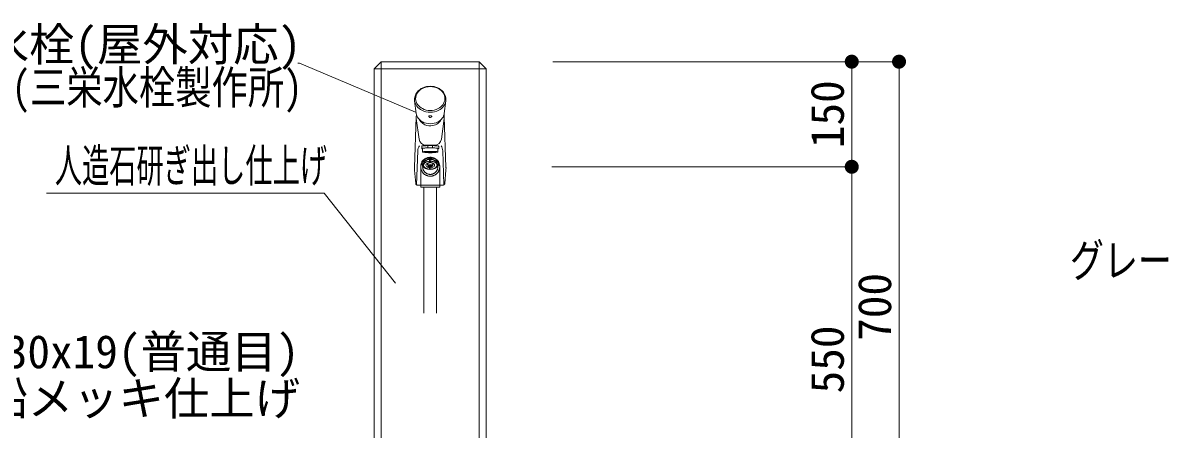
# Model space of a CAD drawing. Units: millimetres at full size, sheet at 1:30. Extents: x 19346 to 27561, y 3588 to 9188.
# Drawn here: x 20187 to 21814, y 7452 to 8032 of the extents above; entities that cross this region are included whole.
import ezdxf
from ezdxf.enums import TextEntityAlignment as Align

# ---------------------------------------------------------------- set-up
doc = ezdxf.new("R2010")
doc.units = ezdxf.units.MM
doc.header["$LTSCALE"] = 30.0003
doc.linetypes.add('DASHED_SPACED', pattern=[12, 6, -6])
doc.layers.add('寸法', color=1, linetype='Continuous', lineweight=13)
doc.layers.add('本体', color=7, linetype='Continuous', lineweight=13)
doc.styles.add('ＭＳ ゴシック', font='')
doc.styles.get('ＭＳ ゴシック').set_extended_font_data('MS Gothic')

# ---------------------------------------------------------------- blocks, each defined once
blk = doc.blocks.new('filled_dot')
at = {"color": 0, "linetype": 'Continuous', "lineweight": -2, "const_width": 1.25}
blk.add_lwpolyline([(-0.625, 0, 1), (0.625, 0, 1)], format="xyb", close=True, dxfattribs=at)

msp = doc.modelspace()

# ---------------------------------------------------------------- linework, layer by layer
at = {"layer": '寸法'}
for p, q in [((20943.09, 7976.7), (21369.48, 7976.7)), ((20943.09, 7976.7), (21436.96, 7976.7)), ((21369.48, 7826.7), (21369.48, 7976.7)), ((21436.96, 7276.7), (21436.96, 7976.7)), ((20941.51, 7826.7), (21369.48, 7826.7)), ((20941.51, 7826.7), (21369.48, 7826.7)), ((21369.48, 7276.7), (21369.48, 7826.7)), ((20616.52, 7789.27), (20220.57, 7789.27)), ((20718.45, 7660.42), (20616.52, 7789.27))]:
    msp.add_line(p, q, dxfattribs=at)
msp.add_lwpolyline([(20747.05, 7904.86), (20581.34, 7974.54), (20579.34, 7974.54)], dxfattribs=at)
at = {"layer": '本体'}
for p, q in [((20688.09, 7966.7), (20698.09, 7976.7)), ((20698.09, 7976.7), (20838.09, 7976.7)), ((20698.09, 7976.7), (20698.09, 7276.7)), ((20838.09, 7976.7), (20848.09, 7966.7)), ((20838.09, 7976.7), (20838.09, 7276.7)), ((20688.09, 7276.7), (20688.09, 7966.7)), ((20688.09, 7966.7), (20848.09, 7966.7)), ((20848.09, 7966.7), (20848.09, 7276.7)), ((20745.83, 7920.94), (20748.12, 7902.85)), ((20788.06, 7902.85), (20790.35, 7920.94)), ((20745.65, 7825.85), (20748.06, 7897.8)), ((20748.06, 7897.8), (20748.12, 7898.74)), ((20748.12, 7898.74), (20748.25, 7899.67)), ((20748.18, 7895.49), (20752.26, 7866.15)), ((20748.25, 7899.67), (20748.43, 7900.59)), ((20748.43, 7900.59), (20748.51, 7900.9)), ((20754.61, 7891.04), (20752.86, 7893.82)), ((20783.91, 7866.15), (20787.99, 7895.49)), ((20788.12, 7897.8), (20790.53, 7825.85)), ((20748.59, 7800.83), (20750.24, 7849.68)), ((20756.09, 7856.25), (20756.09, 7852.76)), ((20757.09, 7852.72), (20757.09, 7847.74)), ((20758.95, 7848.12), (20759.59, 7847.89)), ((20762.16, 7857.53), (20774.01, 7857.53)), ((20764.66, 7853.73), (20764.66, 7856.84)), ((20764.66, 7853.73), (20771.51, 7853.73)), ((20771.51, 7856.84), (20771.51, 7853.73)), ((20776.59, 7847.89), (20777.22, 7848.12)), ((20779.09, 7847.74), (20779.09, 7852.72)), ((20780.09, 7852.76), (20780.09, 7856.25)), ((20780.26, 7855.75), (20780.09, 7855.61)), ((20785.94, 7849.68), (20787.58, 7800.84)), ((20756.34, 7832.58), (20756.34, 7830.55)), ((20764.09, 7831.68), (20764.09, 7830.37)), ((20765.18, 7827.66), (20764.22, 7829.76)), ((20765.18, 7828.52), (20770.99, 7828.52)), ((20770.99, 7827.66), (20765.18, 7827.66)), ((20766.07, 7832.33), (20765.72, 7832.19)), ((20767.09, 7832.47), (20767.09, 7836.46)), ((20769.09, 7836.46), (20769.09, 7832.47)), ((20770.46, 7832.19), (20770.1, 7832.33)), ((20771.95, 7829.76), (20770.99, 7827.66)), ((20772.09, 7830.37), (20772.09, 7831.68)), ((20779.84, 7830.55), (20779.84, 7832.58)), ((20747.31, 7802.85), (20745.74, 7821.98)), ((20767.09, 7822.98), (20767.09, 7826.46)), ((20769.09, 7826.46), (20769.09, 7822.98)), ((20788.86, 7802.85), (20790.43, 7821.99)), ((20786.89, 7800.68), (20749.28, 7800.68))]:
    msp.add_line(p, q, dxfattribs=at)
at = {"layer": '本体', "linetype": 'DASHED_SPACED'}
for p, q in [((20754.59, 7797.7), (20754.59, 7826.7)), ((20781.59, 7826.7), (20781.59, 7797.7)), ((20781.59, 7797.7), (20754.59, 7797.7)), ((20759.09, 7797.7), (20759.09, 6805.7)), ((20777.09, 7797.7), (20777.09, 6805.7))]:
    msp.add_line(p, q, dxfattribs=at)
for radius in [13.5, 10.85]:
    msp.add_circle((20768.09, 7826.7), radius, dxfattribs=at)
at = {"layer": '本体'}
for centre, radius, start, end in [((20767.93, 7917), 24.1, 89.62855, 119.52688), ((20768.09, 7914.99), 26.62, 90.00822, 113.49854), ((20768.08, 7914.99), 26.62, 66.50146, 89.99178), ((20768.24, 7917), 24.1, 60.47312, 90.37145), ((20762.13, 7922.85), 16.41, 141.3633, 186.67558), ((20761.93, 7923.95), 14.69, 145.50157, 180.84773), ((20766.62, 7919.12), 22.25, 114.25635, 141.0706), ((20765.35, 7921.58), 18.85, 119.54898, 145.44295), ((20769.56, 7919.12), 22.25, 38.9294, 65.74365), ((20770.82, 7921.58), 18.85, 34.55705, 60.45102), ((20774.24, 7923.95), 14.69, 359.15227, 34.49843), ((20774.04, 7922.85), 16.41, 353.32442, 38.6367), ((20761.88, 7923.08), 16.2, 187.58482, 217.84901), ((20762.08, 7924.16), 14.84, 181.65613, 216.59199), ((20765.44, 7925.8), 20.68, 217.74826, 242.47996), ((20765.6, 7926.76), 19.23, 216.55434, 242.77954), ((20767.98, 7931.28), 24.33, 242.68358, 270.25643), ((20768.19, 7931.28), 24.33, 269.74357, 297.31642), ((20770.57, 7926.76), 19.23, 297.22046, 323.44566), ((20770.73, 7925.8), 20.68, 297.52004, 322.25174), ((20774.09, 7924.16), 14.84, 323.40801, 358.34387), ((20774.29, 7923.08), 16.2, 322.15099, 352.41518), ((20761.54, 7897.35), 13.49, 178.09215, 187.9224), ((20762.43, 7904.74), 14.44, 187.53243, 217.26062), ((20762.24, 7898.48), 12.19, 185.99374, 187.91911), ((20765.55, 7907), 18.29, 216.97758, 241.91198), ((20767.97, 7930.62), 26.12, 242.44589, 270.25296), ((20766.57, 7898.44), 0.733, 165.49061, 224.17838), ((20766.89, 7898.16), 1.12, 108.98299, 155.99025), ((20767.83, 7899.78), 2.58, 226.13333, 265.74554), ((20768.07, 7895.16), 4.34, 89.72862, 110.80466), ((20768.1, 7900.5), 3.32, 262.07237, 269.76374), ((20768.2, 7930.62), 26.12, 269.74704, 297.55411), ((20768.07, 7900.5), 3.32, 270.23626, 277.92763), ((20768.11, 7895.16), 4.34, 69.19534, 90.27138), ((20768.34, 7899.78), 2.58, 274.25446, 313.86667), ((20769.28, 7898.16), 1.12, 24.00975, 71.01701), ((20769.6, 7898.44), 0.733, 315.82162, 14.50939), ((20771.05, 7899.58), 13.54, 305.64832, 334.83705), ((20770.62, 7907), 18.29, 298.08802, 323.02242), ((20773.74, 7904.74), 14.44, 322.73938, 352.46757), ((20773.93, 7898.48), 12.19, 352.08092, 354.00624), ((20773.29, 7897.23), 14.84, 2.20028, 14.32504), ((20774.63, 7897.35), 13.49, 352.07753, 1.90763), ((20766.55, 7901.1), 15.62, 220.10173, 247.42504), ((20767.97, 7911.46), 23.37, 241.82963, 270.2816), ((20768.1, 7904.72), 19.56, 247.30276, 281.12006), ((20768.2, 7911.46), 23.37, 269.7184, 298.17037), ((20768.58, 7902.92), 17.7, 280.72342, 305.833), ((20762.16, 7867.53), 10, 187.91845, 270), ((20774.01, 7867.53), 10, 270, 352.08155), ((20763.23, 7849.24), 13, 145.10077, 178.07029), ((20756.28, 7855.83), 0.467, 108.45351, 159.90863), ((20756.23, 7855.97), 0.393, 176.5258, 247.98436), ((20756.25, 7852.76), 0.161, 107.09722, 237.84867), ((20757.57, 7851.18), 5.29, 95.46452, 105.79677), ((20757.28, 7854.4), 2.1, 237.84867, 264.71979), ((20759.28, 7842.9), 10.47, 95.94566, 107.09722), ((20790.29, 7086.6), 770.57, 92.37678, 92.47104), ((20757.2, 7852.72), 0.114, 116.51241, 176.63621), ((20757.2, 7847.74), 0.114, 137.9639, 235.66331), ((20757.8, 7846.95), 1.1, 100.84627, 128.32521), ((20758.45, 7850.15), 2.83, 242.26246, 263.2983), ((20757.8, 7851.93), 1.1, 100.84627, 126.10612), ((20761.34, 7836.5), 16.93, 93.85176, 102.78909), ((20761.34, 7831.52), 16.93, 93.85175, 102.78909), ((20758.04, 7847.74), 0.1, 128.88409, 192.90792), ((20758.09, 7847.75), 0.149, 192.90792, 234.90925), ((20758.48, 7847.2), 0.8, 104.16219, 128.88409), ((20759.53, 7851.08), 3.78, 246.05977, 260.5848), ((20763.92, 7884.67), 37.78, 261.1679, 268.01955), ((20765.87, 7783.56), 70.17, 90.98595, 96.27639), ((20761.51, 7835.19), 13.18, 95.54489, 104.16219), ((20757.07, 7887.54), 31.06, 272.33215, 273.78101), ((20765.25, 7892.34), 45.43, 261.98591, 268.73914), ((20768.11, 7737.88), 119.01, 88.28715, 94.33079), ((20761.6, 7854.2), 6.63, 252.27588, 265.65433), ((20768.02, 7750.07), 103.62, 89.96428, 94.32937), ((20768.02, 7745.09), 103.62, 89.96428, 94.32937), ((20767.94, 7755.91), 92.72, 89.91015, 94.76702), ((20762.96, 7862.86), 14.76, 259.98724, 263.88868), ((20767.53, 7914.49), 67.2, 264.50858, 270.47167), ((20767.57, 7914.71), 66.81, 264.68993, 270.44167), ((20768, 7959.98), 113.2, 267.27736, 270.04581), ((20767.99, 7948.58), 101.72, 267.89132, 270.05215), ((20768.23, 7755.91), 92.72, 85.23298, 90.08985), ((20768.6, 7914.71), 66.81, 269.55833, 275.31007), ((20768.15, 7750.07), 103.62, 85.67063, 90.03572), ((20768.15, 7745.09), 103.62, 85.67063, 90.03572), ((20768.64, 7914.49), 67.2, 269.52833, 275.49142), ((20768.18, 7948.58), 101.72, 269.94785, 272.10868), ((20768.18, 7959.98), 113.2, 269.95419, 272.72264), ((20770.31, 7783.56), 70.17, 83.72361, 89.01405), ((20769.57, 7767.75), 89.11, 85.66595, 88.65094), ((20770.92, 7892.34), 45.43, 271.26086, 278.01409), ((20772.25, 7884.67), 37.78, 271.98045, 278.8321), ((20773.21, 7862.86), 14.76, 276.11132, 280.01276), ((20774.57, 7854.2), 6.63, 274.34567, 287.72412), ((20774.66, 7835.19), 13.18, 75.83781, 84.45511), ((20774.84, 7836.5), 16.93, 77.21091, 86.14824), ((20774.84, 7831.52), 16.93, 77.21091, 86.14825), ((20780.6, 7910.31), 53.88, 265.42544, 268.12602), ((20776.64, 7851.08), 3.78, 279.4152, 293.94023), ((20777.69, 7847.2), 0.8, 51.11591, 75.83781), ((20776.89, 7842.9), 10.47, 72.90278, 84.05434), ((20777.72, 7850.15), 2.83, 276.7017, 297.73754), ((20778.08, 7847.75), 0.149, 305.09075, 347.09208), ((20778.13, 7847.74), 0.1, 347.09208, 51.11591), ((20778.38, 7851.93), 1.1, 53.89388, 79.15373), ((20778.38, 7846.95), 1.1, 51.67479, 79.15373), ((20778.65, 7850.75), 5.71, 78.368, 88.13131), ((20778.97, 7852.72), 0.114, 3.36379, 63.48759), ((20778.97, 7847.74), 0.114, 304.33669, 42.0361), ((20778.89, 7854.4), 2.1, 275.28021, 302.15133), ((20779.69, 7855.53), 0.821, 50.50574, 81.96457), ((20779.92, 7852.76), 0.161, 302.15133, 72.90278), ((20780.06, 7855.94), 0.273, 317.77198, 57.73567), ((20772.94, 7849.24), 13, 1.92971, 34.89923), ((20760.23, 7832.22), 4.39, 135.45155, 207.80398), ((20760.2, 7832.65), 4.37, 183.95083, 207.73749), ((20761.43, 7832.3), 5.1, 124.73068, 176.8973), ((20761.43, 7830.27), 5.1, 124.73068, 176.8973), ((20761.79, 7830.58), 5.45, 180.30158, 211.34488), ((20765.72, 7826.83), 12.08, 100.38043, 135.48025), ((20763.34, 7831.47), 7.25, 210.98537, 230.11315), ((20761.67, 7828.91), 3.34, 152.33149, 217.87288), ((20766.64, 7825.51), 13.66, 113.93578, 126.46373), ((20766.64, 7823.48), 13.66, 98.45227, 126.46373), ((20764.4, 7827.15), 6.58, 119.10244, 149.81395), ((20764.4, 7830.67), 6.58, 215.35535, 247.91472), ((20767.78, 7820.1), 14.39, 92.76271, 117.19739), ((20763.95, 7828.91), 2.14, 143.23293, 206.71049), ((20765.6, 7829.93), 4.08, 209.10108, 239.7805), ((20765.6, 7827.89), 4.08, 113.81453, 145.62352), ((20768.09, 7818.37), 20.85, 77.40917, 102.59083), ((20767.8, 7823.57), 8.92, 94.60645, 115.55334), ((20765.48, 7830.35), 1.39, 141.65199, 205.1546), ((20766.78, 7829.34), 3.04, 110.48998, 141.89103), ((20765.7, 7829.58), 1.27, 160.26421, 199.73579), ((21130.44, 7996.04), 401.84, 204.40434, 204.63748), ((21130.44, 7995.18), 401.84, 204.40434, 204.63748), ((20768.08, 7786.77), 42.53, 94.3085, 94.81911), ((20768.09, 7817.11), 20.18, 80.15074, 99.84926), ((20766.92, 7827.6), 1.97, 111.85753, 151.97497), ((20766.78, 7828.47), 1.79, 206.90083, 238.84976), ((20767.96, 7830.56), 4.19, 239.79598, 271.68543), ((20768.09, 7824.98), 4.83, 65.03865, 113.16672), ((20768.08, 7802.74), 33.74, 89.99785, 91.69642), ((20768.09, 7822.01), 12.04, 85.23637, 94.76363), ((20768.09, 7825.74), 6.9, 81.6663, 98.3337), ((20768.09, 7802.74), 33.74, 88.30358, 90.00215), ((20768.21, 7830.56), 4.19, 268.31457, 300.20402), ((20768.39, 7820.1), 14.39, 62.80261, 87.23729), ((20768.37, 7823.57), 8.92, 64.44666, 85.39355), ((20769.26, 7827.6), 1.97, 28.02503, 63.72946), ((20769.39, 7828.47), 1.79, 301.15024, 333.09917), ((20769.39, 7829.34), 3.04, 38.10897, 69.51002), ((20405.73, 7996.04), 401.84, 335.36252, 335.59566), ((20405.73, 7995.18), 401.84, 335.36252, 335.59566), ((20768.1, 7786.77), 42.53, 85.18089, 85.6915), ((20769.53, 7823.48), 13.66, 53.53627, 81.54773), ((20770.47, 7829.58), 1.27, 340.26421, 19.73579), ((20770.69, 7830.35), 1.39, 334.8454, 38.34801), ((20770.57, 7827.89), 4.08, 34.37648, 66.18547), ((20770.57, 7829.93), 4.08, 300.2195, 330.89892), ((20770.45, 7826.83), 12.08, 44.51975, 79.61957), ((20772.22, 7828.91), 2.14, 333.28951, 36.76707), ((20771.77, 7830.67), 6.58, 292.08528, 324.64465), ((20771.77, 7827.15), 6.58, 30.18605, 60.89756), ((20769.53, 7825.51), 13.66, 53.53627, 66.06422), ((20774.5, 7828.91), 3.34, 322.12712, 27.66851), ((20772.83, 7831.47), 7.25, 309.88685, 329.01463), ((20774.74, 7832.3), 5.1, 3.1027, 55.26932), ((20774.74, 7830.27), 5.1, 3.1027, 55.26932), ((20774.38, 7830.58), 5.45, 328.65512, 359.69842), ((20775.94, 7832.22), 4.39, 332.19602, 44.54845), ((20775.97, 7832.65), 4.37, 332.26251, 356.04917), ((20779.08, 7824.73), 33.45, 178.08274, 180), ((20779.08, 7824.73), 33.45, 180, 184.70554), ((20765.41, 7833.9), 10.44, 229.93322, 247.66051), ((20767.81, 7839.42), 16.45, 247.26333, 267.49282), ((20767.78, 7837.72), 14.39, 246.00968, 267.23729), ((20767.8, 7834.25), 8.92, 241.51931, 265.39355), ((20768.09, 7839.93), 16.71, 266.56962, 270.00114), ((20768.09, 7839.93), 16.71, 269.99886, 273.43038), ((20768.39, 7837.72), 14.39, 272.76271, 293.99032), ((20768.37, 7834.25), 8.92, 274.60645, 298.48069), ((20768.37, 7839.42), 16.45, 272.50718, 292.73667), ((20770.76, 7833.9), 10.44, 292.33949, 310.06678), ((20757.1, 7824.73), 33.45, 355.302, 0), ((20757.1, 7824.73), 33.45, 0, 1.91963), ((20749.8, 7802.98), 2.49, 183.18392, 233.31927), ((20749.29, 7802.4), 1.72, 235.34814, 269.61605), ((20786.82, 7802.59), 1.91, 272.1704, 333.90185), ((20786.1, 7803.06), 2.77, 331.73543, 355.58828)]:
    msp.add_arc(centre, radius, start, end, dxfattribs=at)

# ---------------------------------------------------------------- block references
at = {"layer": '寸法', "xscale": 8, "yscale": 8}
for p, rotation in [((21369.48, 7976.7), 270), ((21436.96, 7976.7), 270), ((21369.48, 7826.7), 270), ((21369.48, 7826.7), 90)]:
    msp.add_blockref('filled_dot', p, dxfattribs=dict(at, rotation=rotation))

# ---------------------------------------------------------------- texts
at = {"layer": '寸法', "color": 3, "style": 'ＭＳ ゴシック'}
msp.add_text('プッシュ式横水栓(屋外対応)', height=47.47, dxfattribs=at).set_placement((19742.4, 7963.48), align=Align.BOTTOM_LEFT)
for s, width, p in [('Y1966-13(三栄水栓製作所)', 0.8, (19964.49, 7902.11)), ('人造石研ぎ出し仕上げ', 0.6, (20232.39, 7790.47)), ('グレーチング:430x430x19(普通目)', 0.75, (21680.74, 7655.22))]:
    msp.add_text(s, height=47.47, dxfattribs=dict(at, width=width)).set_placement(p, align=Align.BOTTOM_LEFT)
at = {"layer": '寸法', "style": 'ＭＳ ゴシック'}
for s, p in [('150', (21334.48, 7901.7)), ('700', (21401.96, 7626.7)), ('550', (21334.48, 7551.7))]:
    msp.add_text(s, height=47.47, rotation=90, dxfattribs=at).set_placement(p, align=Align.MIDDLE_CENTER)
at = {"layer": '寸法', "color": 3, "style": 'ＭＳ ゴシック'}
for s, p in [('グレーチング:430x430x19(普通目)', (19578.7, 7586.6)), ('溶融亜鉛メッキ仕上げ', (19934.82, 7519.94))]:
    msp.add_text(s, height=47.47, dxfattribs=at).set_placement(p, align=Align.TOP_LEFT)

doc.saveas('drawing.dxf')
